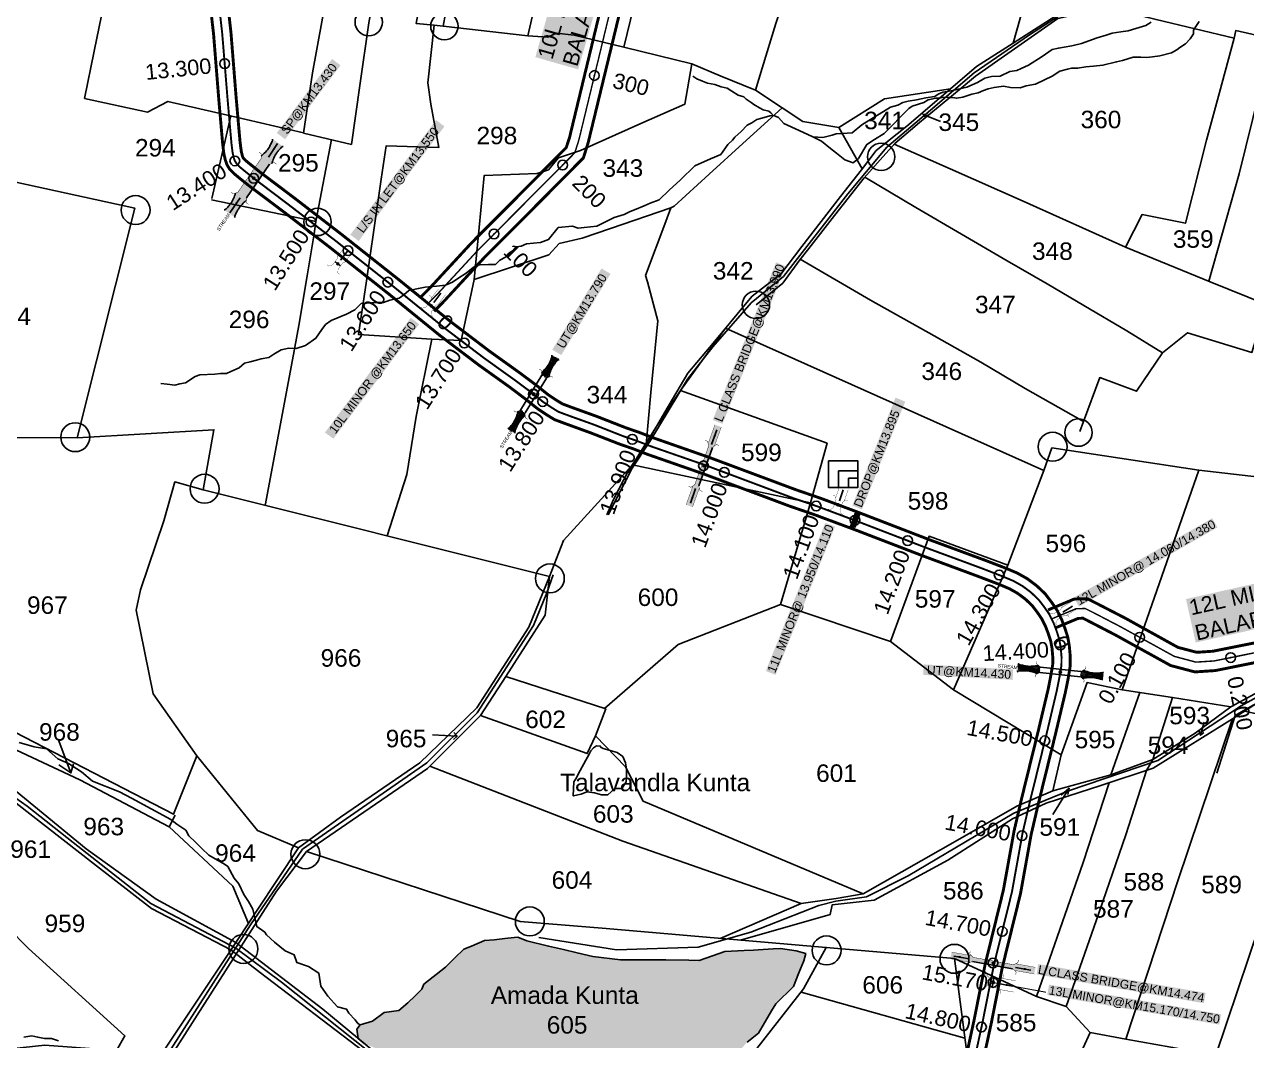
# Model space of a CAD drawing. Header units: inches. Extents: x 192867 to 224088, y 1602358 to 1617481.
# Drawn here: x 198264 to 199522, y 1609557 to 1610603 of the extents above; entities that cross this region are included whole.
import ezdxf
from ezdxf.enums import TextEntityAlignment as Align

# ---------------------------------------------------------------- set-up
doc = ezdxf.new("R2010")
doc.units = ezdxf.units.IN
doc.header["$LTSCALE"] = 15
doc.header["$MEASUREMENT"] = 0
doc.header["$PDMODE"] = 32
doc.header["$PDSIZE"] = 10
doc.linetypes.add('ACAD_ISO02W100', pattern=[15, 12, -3])
doc.linetypes.add('HIDDEN2', pattern=[0.1875, 0.125, -0.0625])
for name, color, linetype in [('BOUNDRY STONES', 240, 'Continuous'), ('CANAL1', 7, 'Continuous'), ('CS', 134, 'Continuous'), ('CSMark', 72, 'Continuous'), ('PLOTS', 7, 'Continuous'), ('PLOTS NO', 7, 'Continuous'), ('ROADS', 1, 'Continuous'), ('STREAMS', 4, 'Continuous'), ('STRUCTURE', 5, 'Continuous'), ('text2', 7, 'Continuous'), ('wells', 7, 'Continuous')]:
    doc.layers.add(name, color=color, linetype=linetype)
doc.styles.get("Standard").update_dxf_attribs({"font": 'arial.ttf'})
doc.dimstyles.get("Standard").update_dxf_attribs({"dimtxt": 0.18, "dimasz": 0.18, "dimexe": 0.18, "dimexo": 0.0625, "dimgap": 0.09, "dimtad": 0, "dimtih": 1, "dimtoh": 1, "dimdec": 4, "dimzin": 0, "dimdsep": 46, "dimtxsty": 'Standard', "dimcen": 0.09, "dimadec": 0, "dimazin": 0, "dimtfac": 1, "dimtdec": 4, "dimtofl": 0, "dimtmove": 0, "dimatfit": 3, "dimfxl": 1, "dimtolj": 1, "dimtzin": 0, "dimarcsym": 0})

# ---------------------------------------------------------------- blocks, each defined once
blk = doc.blocks.new('DROP')
h = blk.add_hatch()
h.set_pattern_fill('ANSI31', color=1, scale=10, angle=45)
h.set_pattern_definition([(90, (-324.4107, -25.7687), (-1.25, 0), [])])
h.paths.add_polyline_path([(-9.9, -4.3), (-13.8, 4.1), (13.8, 4.1), (10.2, -4.3)])
at = {"layer": 'STRUCTURE', "color": 5, "const_width": 0.49}
blk.add_lwpolyline([(-9.9, -4.3), (-13.8, 4.1), (13.8, 4.1), (10.2, -4.3), (-9.9, -4.3)], dxfattribs=at)
at = {"layer": 'STRUCTURE', "color": 5}
blk.add_circle((0, 0), 1.33, dxfattribs=at)
blk = doc.blocks.new('OT')
at = {"layer": 'STRUCTURE', "color": 190}
for points, const_width in [([(769751.4, 1706595.8), (769729.4, 1706595.8)], 0.5), ([(769775.2, 1706601.8), (769775.2, 1706597.8), (769769.2, 1706593.8), (769761.8, 1706593.8), (769754.4, 1706593.8), (769748.4, 1706597.8), (769748.4, 1706601.8)], 0.5), ([(769761.8, 1706593.8), (769761.8, 1706581)], 2.5), ([(769751.4, 1706579), (769729.4, 1706579)], 0.5), ([(769748.4, 1706573), (769748.4, 1706577), (769754.4, 1706581), (769761.8, 1706581), (769761.8, 1706581), (769761.8, 1706581), (769769.2, 1706581), (769775.2, 1706577), (769775.2, 1706573)], 0.5)]:
    blk.add_lwpolyline(points, dxfattribs=dict(at, const_width=const_width))
at = {"layer": 'STRUCTURE', "color": 0}
blk.add_circle((769761.8, 1706587.4), 1.87, dxfattribs=at)
blk.add_leader([(769732.6, 1706587.4), (769753.8, 1706587.4)], dimstyle='Standard', override={"dimasz": 10, "dimgap": 0.09, "dimtad": 0}, dxfattribs=at)
blk = doc.blocks.new('SP')
at = {"layer": 'STRUCTURE'}
h = blk.add_hatch(dxfattribs=at)
h.set_pattern_fill('DASH', color=256, scale=8, style=0)
edge = h.paths.add_edge_path()
edge.add_spline(control_points=[(769825.7, 1706742.1), (769825.3, 1706741.8), (769823.8, 1706740.8), (769820.9, 1706740.3), (769817, 1706739.7), (769811.4, 1706738.9), (769804, 1706739.7), (769798.4, 1706741), (769795.6, 1706741.6)], knot_values=[0, 0, 0, 0, 1.613557, 5.24513, 8.624976, 13.470124, 22.190216, 30.746377, 30.746377, 30.746377, 30.746377], degree=3, periodic=0)
edge.add_line((769795.6, 1706741.6), (769792.6, 1706739.6))
edge.add_line((769792.6, 1706739.6), (769732.6, 1706739.6))
edge.add_line((769732.6, 1706739.6), (769729.6, 1706741.6))
edge.add_spline(control_points=[(769729.6, 1706741.6), (769726.9, 1706740.9), (769721.3, 1706739.5), (769713.9, 1706738.5), (769708.3, 1706739.1), (769704.4, 1706739.6), (769701.5, 1706740), (769700, 1706741), (769699.5, 1706741.3)], knot_values=[0, 0, 0, 0, 8.556161, 17.276253, 22.121402, 25.501247, 29.13282, 30.746377, 30.746377, 30.746377, 30.746377], degree=3, periodic=0)
edge.add_line((769699.5, 1706741.3), (769699.5, 1706722.1))
edge.add_spline(control_points=[(769699.5, 1706722.1), (769700, 1706722.4), (769701.4, 1706723.4), (769704.3, 1706724), (769708.2, 1706724.5), (769713.8, 1706725.3), (769721.2, 1706724.5), (769726.8, 1706723.3), (769729.6, 1706722.6)], knot_values=[0, 0, 0, 0, 1.613557, 5.24513, 8.624976, 13.470124, 22.190216, 30.746377, 30.746377, 30.746377, 30.746377], degree=3, periodic=0)
edge.add_line((769729.6, 1706722.6), (769732.6, 1706724.6))
edge.add_line((769732.6, 1706724.6), (769792.6, 1706724.6))
edge.add_line((769792.6, 1706724.6), (769795.6, 1706722.6))
edge.add_spline(control_points=[(769795.6, 1706722.6), (769798.4, 1706723.3), (769803.9, 1706724.8), (769811.3, 1706725.8), (769817, 1706725.1), (769820.9, 1706724.7), (769823.8, 1706724.2), (769825.2, 1706723.3), (769825.7, 1706723)], knot_values=[0, 0, 0, 0, 8.556161, 17.276253, 22.121402, 25.501247, 29.13282, 30.746377, 30.746377, 30.746377, 30.746377], degree=3, periodic=0)
edge.add_line((769825.7, 1706723), (769825.7, 1706742.1))
h.paths.add_polyline_path([(769764.2, 1706732.1, -1), (769761.1, 1706732.1, -1)], flags=0)
h.paths.add_polyline_path([(769761.1, 1706732.1, 1), (769764.2, 1706732.1, 1)], flags=16)
at = {"layer": 'STRUCTURE', "const_width": 0.628}
for points in [[(769726.6, 1706747.6), (769726.6, 1706743.6), (769732.6, 1706739.6), (769792.6, 1706739.6), (769798.6, 1706743.6), (769798.6, 1706747.6)], [(769726.6, 1706716.6), (769726.6, 1706720.6), (769732.6, 1706724.6), (769792.6, 1706724.6), (769798.6, 1706720.6), (769798.6, 1706716.6)]]:
    blk.add_lwpolyline(points, dxfattribs=at)
at = {"layer": 'STRUCTURE', "color": 3}
blk.add_lwpolyline([(769732.6, 1706724.6), (769792.6, 1706724.6)], dxfattribs=at)
blk.add_lwpolyline([(769732.6, 1706724.6), (769792.6, 1706724.6)], dxfattribs=at)
at = {"layer": 'STRUCTURE', "color": 0}
blk.add_circle((769762.6, 1706732.1), 1.55, dxfattribs=at)
at = {"layer": 'STRUCTURE'}
for points in [[(769699.5, 1706741.3), (769700.9, 1706740.5), (769704.4, 1706739.6), (769707.8, 1706739.2), (769712.6, 1706738.8), (769721.3, 1706739.7), (769729.6, 1706741.6)], [(769825.7, 1706742.1), (769824.3, 1706741.3), (769820.8, 1706740.3), (769817.5, 1706739.8), (769812.7, 1706739.2), (769804, 1706739.9), (769795.6, 1706741.6)], [(769699.5, 1706722.1), (769700.9, 1706723), (769704.4, 1706724), (769707.7, 1706724.5), (769712.5, 1706725), (769721.2, 1706724.4), (769729.6, 1706722.6)], [(769825.7, 1706723), (769824.3, 1706723.8), (769820.8, 1706724.7), (769817.4, 1706725.1), (769812.6, 1706725.5), (769803.9, 1706724.6), (769795.6, 1706722.6)]]:
    blk.add_spline(points, degree=3, dxfattribs=at)
at = {"layer": 'STRUCTURE', "color": 0}
blk.add_text('STREAM', height=5, dxfattribs=at).set_placement((769684.3, 1706732.1), align=Align.MIDDLE_CENTER)
for points in [[(769727.4, 1706732.1), (769700.8, 1706732.1)], [(769824.4, 1706732.1), (769800.5, 1706732.1)]]:
    blk.add_leader(points, dimstyle='Standard', override={"dimasz": 10, "dimgap": 0.09, "dimtad": 0}, dxfattribs=at)
blk = doc.blocks.new('UT')
at = {"layer": 'STRUCTURE'}
h = blk.add_hatch(dxfattribs=at)
h.set_pattern_fill('DASH', color=150, scale=8, angle=-39.6278, style=0)
h.set_pattern_definition([(320.372247933, (-4370.464, -6260.8811), (1.40800153113, 0.132407282), [1, -1])])
h.paths.add_polyline_path([(765163, 1700681.9), (765165.6, 1700680.6), (765167.2, 1700680.3), (765169.1, 1700680), (765172.4, 1700679.6), (765176.4, 1700679.3), (765179.5, 1700679.5), (765183.1, 1700679.9), (765187.7, 1700680.9), (765188.9, 1700681.2), (765193.1, 1700682.2), (765196.1, 1700680.2), (765196.1, 1700672.2), (765193.1, 1700670.2), (765190.5, 1700670.8), (765188.1, 1700671.3), (765185.5, 1700671.8), (765183.6, 1700672.1), (765181, 1700672.5), (765180.3, 1700672.5), (765178.5, 1700672.6), (765176.7, 1700672.6), (765174.6, 1700672.5), (765172.5, 1700672.3), (765170.4, 1700672), (765168.5, 1700671.7), (765166.1, 1700671.2), (765165, 1700670.8), (765163, 1700669.7)])
h.paths.add_polyline_path([(765259.1, 1700682.2), (765256.1, 1700680.2), (765256.1, 1700672.2), (765259.1, 1700670.2), (765261.9, 1700671), (765264.4, 1700671.6), (765266.4, 1700672), (765269.1, 1700672.5), (765272.7, 1700673), (765276.1, 1700673.1), (765278.6, 1700672.9), (765281.2, 1700672.7), (765283.9, 1700672.3), (765286.4, 1700671.9), (765288, 1700671.3), (765289.2, 1700670.6), (765289.1, 1700682.7), (765287.6, 1700681.8), (765285.7, 1700681.2), (765283, 1700680.7), (765281.2, 1700680.4), (765276.7, 1700679.9), (765272.7, 1700679.9), (765268.7, 1700680.3), (765264.8, 1700681), (765261.2, 1700681.7)])
at = {"layer": 'STRUCTURE', "color": 150, "const_width": 0.628}
for points in [[(765190.1, 1700688.2), (765190.1, 1700684.2), (765196.1, 1700680.2), (765256.1, 1700680.2), (765262.1, 1700684.2), (765262.1, 1700688.2)], [(765190.1, 1700664.2), (765190.1, 1700668.2), (765196.1, 1700672.2), (765256.1, 1700672.2), (765262.1, 1700668.2), (765262.1, 1700664.2)]]:
    blk.add_lwpolyline(points, dxfattribs=at)
at = {"layer": 'STRUCTURE', "color": 150}
for points in [[(765196.1, 1700680.2), (765256.1, 1700680.2)], [(765196.1, 1700672.2), (765256.1, 1700672.2)], [(765196.1, 1700672.2), (765256.1, 1700672.2)]]:
    blk.add_lwpolyline(points, dxfattribs=at)
at = {"layer": 'STRUCTURE', "color": 0}
blk.add_circle((765226.1, 1700676.2), 1.89, dxfattribs=at)
at = {"layer": 'STRUCTURE', "color": 150}
for points in [[(765163, 1700681.9), (765164.4, 1700681.1), (765167.9, 1700680.2), (765171.2, 1700679.8), (765176.1, 1700679.4), (765184.7, 1700680.3), (765193.1, 1700682.2)], [(765289.1, 1700682.7), (765287.8, 1700681.9), (765284.3, 1700680.9), (765280.9, 1700680.4), (765276.1, 1700679.8), (765267.4, 1700680.5), (765259.1, 1700682.2)], [(765163, 1700669.7), (765164.3, 1700670.6), (765167.8, 1700671.6), (765171.2, 1700672.1), (765176, 1700672.6), (765184.7, 1700672), (765193.1, 1700670.2)], [(765289.2, 1700670.6), (765287.8, 1700671.4), (765284.2, 1700672.3), (765280.9, 1700672.7), (765276.1, 1700673.1), (765267.4, 1700672.2), (765259.1, 1700670.2)]]:
    blk.add_spline(points, degree=3, dxfattribs=at)
at = {"layer": 'STRUCTURE', "color": 0}
blk.add_text('STREAM', height=5, dxfattribs=at).set_placement((765148.2, 1700675.8), align=Align.MIDDLE_CENTER)
for points in [[(765190.9, 1700676), (765164.2, 1700675.8)], [(765289.3, 1700676.7), (765265.4, 1700676.4)]]:
    blk.add_leader(points, dimstyle='Standard', override={"dimasz": 10, "dimgap": 0.09, "dimtad": 0}, dxfattribs=at)
blk = doc.blocks.new('SLB')
at = {"layer": 'STRUCTURE'}
h = blk.add_hatch(dxfattribs=at)
h.set_pattern_fill('DOTS', color=6, scale=20, angle=320.3722, style=0)
h.set_pattern_definition([(320.372247934, (-159.4327, -72.9564), (1.2786241598, 0.5641323054), [0, -1.25])])
h.paths.add_polyline_path([(769699.5, 1706871.1), (769699.5, 1706861.1), (769729.1, 1706861.1), (769732.1, 1706863.1), (769792.1, 1706863.1), (769795.1, 1706861.1), (769824.7, 1706861.1), (769824.7, 1706871.1), (769795.1, 1706871.1), (769792.1, 1706869.1), (769732.1, 1706869.1), (769729.1, 1706871.1)])
at = {"layer": 'STRUCTURE', "color": 6, "linetype": 'ACAD_ISO02W100', "ltscale": 0.5, "const_width": 0.5}
for points in [[(769699.5, 1706871.1), (769729.1, 1706871.1)], [(769699.5, 1706861.1), (769729.1, 1706861.1)], [(769795.1, 1706871.1), (769824.7, 1706871.1)], [(769795.1, 1706861.1), (769824.7, 1706861.1)]]:
    blk.add_lwpolyline(points, dxfattribs=at)
at = {"layer": 'STRUCTURE', "color": 6, "const_width": 0.628}
for points in [[(769726.1, 1706877.1), (769726.1, 1706873.1), (769732.1, 1706869.1), (769792.1, 1706869.1), (769798.1, 1706873.1), (769798.1, 1706877.1)], [(769726.1, 1706855.1), (769726.1, 1706859.1), (769732.1, 1706863.1), (769792.1, 1706863.1), (769798.1, 1706859.1), (769798.1, 1706855.1)]]:
    blk.add_lwpolyline(points, dxfattribs=at)
at = {"layer": 'STRUCTURE', "color": 6}
blk.add_lwpolyline([(769732.1, 1706863.1), (769792.1, 1706863.1)], dxfattribs=at)
blk.add_lwpolyline([(769732.1, 1706863.1), (769792.1, 1706863.1)], dxfattribs=at)
at = {"layer": 'STRUCTURE', "color": 0}
blk.add_circle((769762.1, 1706866.1), 1.24, dxfattribs=at)
for points in [[(769703.8, 1706866), (769726.7, 1706866)], [(769818.6, 1706865.8), (769795.7, 1706865.8)]]:
    blk.add_leader(points, dimstyle='Standard', override={"dimasz": 10, "dimgap": 0.09, "dimtad": 0}, dxfattribs=at)

msp = doc.modelspace()

# ---------------------------------------------------------------- hatches: boundary and pattern name
at = {"layer": 'wells'}
h = msp.add_hatch(dxfattribs=at)
h.set_pattern_fill('DASH', color=4, scale=14.585985, angle=-0.032)
h.set_pattern_definition([(359.9679704, (169158.6997, 1606507.6775), (1.82426713, 1.82222866), [1.82324818, -1.82324818])])
h.paths.add_polyline_path([(198609.5, 1609573.4), (198622.3, 1609577.3), (198634.1, 1609586.2), (198649.3, 1609588.2), (198658.6, 1609596), (198666.1, 1609603.2), (198673.1, 1609610), (198675.1, 1609615.2), (198697.3, 1609632.9), (198707, 1609642.4), (198716.2, 1609651.3), (198724.3, 1609654.6), (198737.6, 1609660.1), (198747.4, 1609661.1), (198758.6, 1609662.3), (198768, 1609663.2), (198771.9, 1609663.6), (198781.2, 1609659.8), (198803.5, 1609654.6), (198818.9, 1609650.9), (198832.8, 1609647.6), (198848.9, 1609643.8), (198877.7, 1609640.5), (198909, 1609640.5), (198924.3, 1609640.4), (198947.9, 1609639.9), (198958.4, 1609639.7), (198972.2, 1609644.4), (198985.1, 1609648.8), (199004.7, 1609649.9), (199014.3, 1609650.4), (199019.1, 1609650.7), (199034.6, 1609651.6), (199042.1, 1609652), (199058.3, 1609649.6), (199068.3, 1609646.9), (199066.3, 1609639.4), (199061.3, 1609627.1), (199055.6, 1609612.9), (199037.3, 1609595.1), (199033, 1609587.9), (199019.5, 1609564.9), (199007.9, 1609555.5), (198997.4, 1609544), (198982.1, 1609534.2), (198969.6, 1609526.3), (198957.7, 1609518.7), (198937.3, 1609512.5), (198918.2, 1609506.7), (198900.9, 1609504.7), (198881.4, 1609502.4), (198857.6, 1609503.9), (198841.6, 1609506.2), (198820.8, 1609507.7), (198790.2, 1609515), (198767.9, 1609519.8), (198762.2, 1609521), (198735, 1609522.8), (198713.4, 1609524.2), (198696.4, 1609525.3), (198679.9, 1609532), (198666.2, 1609537.7), (198641.1, 1609543.8), (198624.5, 1609549.7), (198613.7, 1609554.2), (198607.4, 1609559.5), (198606, 1609568.9)])

# ---------------------------------------------------------------- linework, layer by layer
at = {"layer": 'BOUNDRY STONES', "color": 1}
for centre, radius in [((198618.3, 1610605.9), 14.1), ((198696.2, 1610601.7), 14.1), ((199145.9, 1610467.1), 14.1), ((198378.3, 1610412.4), 14.9), ((198565.6, 1610400.1), 14.1), ((199017, 1610314.7), 14.1), ((198316.2, 1610178.5), 14.9), ((199349.1, 1610183.2), 14.1), ((199322.4, 1610168.6), 14.9), ((198449.3, 1610125.4), 14.9), ((198804.8, 1610033.1), 14.9), ((198553.1, 1609749.1), 14.9), ((198784.2, 1609679.9), 14.9), ((198489.3, 1609651.6), 14.9), ((199089.7, 1609650.1), 14.9), ((199221.4, 1609641.4), 14.9)]:
    msp.add_circle(centre, radius, dxfattribs=at)
at = {"layer": 'CANAL1', "color": 200, "const_width": 3}
for points in [[(198466, 1610688.2), (198476.5, 1610595), (198481.9, 1610527.3), (198485.9, 1610481.9), (198487.1, 1610472.9), (198488.1, 1610468.6), (198488.7, 1610466.8), (198489.5, 1610465.5), (198491.9, 1610463.1), (198496.6, 1610459.3), (198506.7, 1610451.2), (198542.1, 1610424.5), (198589.7, 1610387.8), (198650.6, 1610339.6), (198702.7, 1610297.4), (198742.3, 1610267.3), (198773.7, 1610244.8), (198789.9, 1610232.7), (198802.8, 1610222.4), (198811.6, 1610216.5), (198817.7, 1610212.8), (198827.6, 1610209.1), (198853.1, 1610199.9), (198883, 1610188.2), (198896.9, 1610183.4), (198911.4, 1610177.8), (198969.1, 1610157.6), (199057.8, 1610124.5), (199083.9, 1610115.5), (199124.5, 1610100.3), (199196.7, 1610072.5), (199252, 1610052.1), (199273.7, 1610043.8), (199286, 1610038.6), (199296.3, 1610032.8), (199305.8, 1610025.7), (199314.7, 1610017.3), (199321.6, 1610008.2), (199326.8, 1610000.6), (199331.7, 1609990.8), (199335, 1609982), (199338, 1609972.7), (199339.6, 1609963.6), (199340.6, 1609952.5), (199340.5, 1609942.8), (199338.4, 1609929.9), (199335.5, 1609915.6), (199324.8, 1609870.5), (199307.9, 1609801.9), (199300.3, 1609769.3), (199289.3, 1609708.3), (199270.6, 1609632.5), (199259.3, 1609575.3), (199251.2, 1609538.2)], [(198448.1, 1610686.3), (198458.6, 1610593.3), (198464, 1610525.8), (198468, 1610479.9), (198469.3, 1610469.7), (198470.8, 1610463.6), (198472.3, 1610459.2), (198475.3, 1610454.2), (198479.9, 1610449.7), (198485.2, 1610445.3), (198495.6, 1610437), (198531.2, 1610410.2), (198578.7, 1610373.6), (198639.4, 1610325.6), (198691.6, 1610283.2), (198731.6, 1610252.8), (198763.1, 1610230.3), (198778.9, 1610218.4), (198792.2, 1610207.8), (198801.9, 1610201.3), (198809.8, 1610196.5), (198821.4, 1610192.2), (198846.7, 1610183), (198876.8, 1610171.3), (198890.7, 1610166.5), (198905.1, 1610160.9), (198963, 1610140.7), (199051.7, 1610107.5), (199077.8, 1610098.5), (199118.1, 1610083.5), (199190.4, 1610055.7), (199245.7, 1610035.2), (199267, 1610027.1), (199278.1, 1610022.4), (199286.4, 1610017.7), (199294.2, 1610011.9), (199301.3, 1610005.2), (199307, 1609997.7), (199311.2, 1609991.5), (199315.2, 1609983.5), (199318, 1609976.1), (199320.5, 1609968.4), (199321.8, 1609961.2), (199322.6, 1609951.8), (199322.5, 1609944.4), (199320.6, 1609933.2), (199317.9, 1609919.4), (199307.3, 1609874.7), (199290.4, 1609806.1), (199282.7, 1609772.9), (199271.7, 1609712), (199253.1, 1609636.4), (199241.7, 1609579), (199233.8, 1609542.6)], [(198671.5, 1610322.3), (198680.6, 1610331.4), (198724, 1610378.4), (198767.1, 1610421.6), (198821.7, 1610476.7), (198825.1, 1610487.2), (198856.6, 1610617.7)], [(198685.7, 1610308.2), (198695, 1610317.6), (198738.4, 1610364.6), (198781.3, 1610407.5), (198839.3, 1610466), (198844.3, 1610481.9), (198876, 1610612.7)], [(199317.7, 1610000.6), (199344.5, 1610011.8), (199358.2, 1610012.2), (199369.2, 1610006.6), (199396.9, 1609992.3), (199451.4, 1609962.1), (199470.8, 1609957), (199487.3, 1609958.1), (199534.9, 1609967.6)], [(199325.4, 1609982.2), (199348.7, 1609991.9), (199353.7, 1609992.1), (199360.1, 1609988.8), (199387.5, 1609974.6), (199443.9, 1609943.4), (199468.9, 1609936.8), (199490, 1609938.2), (199538.6, 1609948)]]:
    msp.add_lwpolyline(points, dxfattribs=at)
at = {"layer": 'CANAL1', "color": 3, "linetype": 'HIDDEN2', "ltscale": 4, "true_color": 0x00ff00, "const_width": 2}
msp.add_lwpolyline([(198457, 1610687.2), (198467.5, 1610594.1), (198473, 1610526.5), (198477, 1610480.9), (198478.2, 1610471.3), (198479.4, 1610466.1), (198480.5, 1610463), (198482.4, 1610459.9), (198485.9, 1610456.4), (198490.9, 1610452.3), (198501.2, 1610444.1), (198536.6, 1610417.3), (198584.2, 1610380.7), (198645, 1610332.6), (198697.1, 1610290.3), (198737, 1610260), (198768.4, 1610237.5), (198784.4, 1610225.6), (198797.5, 1610215.1), (198806.7, 1610208.9), (198813.7, 1610204.6), (198824.5, 1610200.6), (198849.9, 1610191.5), (198879.9, 1610179.7), (198893.8, 1610174.9), (198908.3, 1610169.3), (198966.1, 1610149.2), (199054.7, 1610116), (199080.9, 1610107), (199121.3, 1610091.9), (199193.6, 1610064.1), (199248.9, 1610043.7), (199270.3, 1610035.4), (199282, 1610030.5), (199291.3, 1610025.3), (199300, 1610018.8), (199308, 1610011.2), (199314.3, 1610003), (199319, 1609996), (199323.4, 1609987.2), (199326.5, 1609979.1), (199329.2, 1609970.5), (199330.7, 1609962.4), (199331.6, 1609952.2), (199331.5, 1609943.6), (199329.5, 1609931.5), (199326.7, 1609917.5), (199316.1, 1609872.6), (199299.2, 1609804), (199291.5, 1609771.1), (199280.5, 1609710.1), (199261.8, 1609634.4), (199250.5, 1609577.2), (199242.5, 1609540.4)], dxfattribs=at)
at = {"layer": 'CANAL1', "color": 1, "linetype": 'HIDDEN2', "ltscale": 4, "const_width": 1.5}
for points in [[(198678.6, 1610315.3), (198687.8, 1610324.5), (198731.2, 1610371.5), (198774.2, 1610414.6), (198830.5, 1610471.3), (198834.7, 1610484.6), (198866.3, 1610615.2)], [(199321.5, 1609991.4), (199346.6, 1610001.9), (199355.9, 1610002.1), (199364.7, 1609997.7), (199392.2, 1609983.4), (199447.7, 1609952.8), (199469.9, 1609946.9), (199488.7, 1609948.1), (199536.8, 1609957.8)]]:
    msp.add_lwpolyline(points, dxfattribs=at)
at = {"layer": 'CANAL1', "color": 1, "ltscale": 4, "const_width": 1, "elevation": 5}
msp.add_lwpolyline([(199261, 1609617), (199315.6, 1609607)], dxfattribs=at)
at = {"layer": 'CS'}
for p in [(198850.7, 1610550.9), (198817.9, 1610458.7), (198747.4, 1610387.8), (199412.1, 1609972.5), (199505.8, 1609951.6)]:
    msp.add_point(p, dxfattribs=at)
at = {"layer": 'PLOTS', "color": 0}
for points in [[(199163.1, 1611053.6), (199142.5, 1610975.5), (199126.3, 1610914.7), (199115.5, 1610879.3), (199099.8, 1610814.2), (199086.6, 1610759.2), (199081, 1610735.4), (199074.6, 1610716.4), (199054.7, 1610656.6), (199037.4, 1610604.5), (199023.5, 1610558.5), (199016.6, 1610535.7), (198980, 1610550.4), (198951.1, 1610562.8), (198880.8, 1610580), (198829.8, 1610592.4), (198811.6, 1610594.5), (198802.7, 1610590.5), (198782.2, 1610591.8)], [(198769.3, 1610961.6), (198750.1, 1610876.6), (198736.7, 1610808.7), (198713.6, 1610697.2), (198697.3, 1610614.9), (198694.8, 1610601.7), (198685.7, 1610602.6), (198667.3, 1610604.4), (198679.6, 1610671.1), (198692.4, 1610738), (198699.8, 1610782), (198705.4, 1610806.9), (198712.6, 1610843.2), (198718, 1610879.1), (198720.5, 1610892.3)], [(198694.8, 1610601.7), (198782.2, 1610591.8), (198802.7, 1610681.8), (198812.3, 1610729.4), (198831.2, 1610811.6), (198850.1, 1610894), (198861.1, 1610939.3)], [(198880.8, 1610580), (198898.4, 1610652.1), (198906.4, 1610685.1), (198907.4, 1610690.8), (198915.4, 1610722.1), (198916.6, 1610726.8), (198922, 1610752.3), (198929.5, 1610787.4), (198918.5, 1610807.1), (198950.1, 1610848.9), (198955.9, 1610886.1), (198961.3, 1610922.8)], [(198615.2, 1610860.8), (198661.7, 1610856), (198659.8, 1610837.5), (198655.7, 1610808.9), (198646.6, 1610758.9), (198638.7, 1610715.7), (198632.4, 1610681), (198618.5, 1610605.1), (198609.2, 1610540.5), (198600.5, 1610480), (198551.3, 1610491.6), (198560.6, 1610553.5), (198570, 1610606.2), (198579.5, 1610658.7), (198586.2, 1610696.4), (198526.9, 1610712.1), (198530.1, 1610731.1)], [(199460.7, 1610802.9), (199432.3, 1610761), (199410, 1610728.2), (199384, 1610691.6), (199360.4, 1610658.5), (199343.5, 1610634.7), (199329.4, 1610614.9), (199281.7, 1610584.2), (199303.8, 1610662.6), (199315.7, 1610699.9), (199317.4, 1610708.6), (199304.4, 1610710.1)], [(198377, 1610790.1), (198369, 1610744.5), (198362.9, 1610715.6), (198354.8, 1610677), (198350.8, 1610651.1), (198343.1, 1610612.6), (198335.7, 1610575.9), (198325.6, 1610527.3)], [(199479.4, 1610798.7), (199459.4, 1610746.7), (199443.1, 1610699.4), (199425.5, 1610648.1), (199396.8, 1610616.5), (199351.1, 1610614.7), (199327.7, 1610609.7), (199279.7, 1610576.1), (199242.9, 1610550.2), (199226.3, 1610536.1), (199185.2, 1610502.5), (199159.8, 1610480.8), (199145, 1610464.2), (199128.4, 1610445.5), (199097.8, 1610406.6), (199071.4, 1610372.9), (199062.2, 1610361.2), (199044.6, 1610337.1), (199017.2, 1610314.9)], [(199354.2, 1610194.8), (199370.9, 1610239.9), (199408.9, 1610225.8), (199435.5, 1610265.4), (199461.4, 1610286), (199527.6, 1610265.8), (199540.3, 1610307.4), (199548.8, 1610328.5), (199557.3, 1610351.9), (199569, 1610384.5), (199577.6, 1610422.8), (199585.8, 1610459.9), (199593.1, 1610492.4), (199604.1, 1610535.2), (199612.8, 1610574.8), (199548.5, 1610588.8), (199511, 1610597.1), (199509.3, 1610589.4), (199428.9, 1610608.4), (199396.8, 1610616.5)], [(198683.2, 1610279.3), (198607.8, 1610284.2), (198615.9, 1610339.6), (198623.6, 1610391.8), (198631.3, 1610444), (198636.4, 1610478.6), (198690.6, 1610476.9), (198682.3, 1610521.5), (198679.2, 1610543.5), (198685.7, 1610602.6)], [(199509.3, 1610589.4), (199494.2, 1610533.3), (199481, 1610484.3), (199459.1, 1610398.8), (199414.5, 1610407.7), (199397.5, 1610374.1)], [(199281.7, 1610584.2), (199244, 1610560.1), (199217.2, 1610537.1), (199149.2, 1610527), (199102.3, 1610497.5), (199065.1, 1610503.5), (199044, 1610517.7), (199016.6, 1610535.7)], [(199483.4, 1610339), (199514.4, 1610449.8), (199535.3, 1610534.5), (199550.2, 1610588.5)], [(198929.5, 1610414.8), (198867.3, 1610393.5), (198838.2, 1610383.5), (198814.4, 1610377.9), (198803.6, 1610366.2), (198726.9, 1610341), (198737.2, 1610448), (198791.6, 1610450), (198803.3, 1610453.6), (198813.6, 1610466), (198836.2, 1610473.7), (198898.6, 1610501.4), (198943.9, 1610521.5), (198951.1, 1610562.8)], [(198325.6, 1610527.3), (198390.6, 1610513.2), (198411.5, 1610524.2), (198477.3, 1610509), (198551.3, 1610492)], [(198863.3, 1610098.7), (198870.3, 1610114.3), (198885.9, 1610144.1), (198904.7, 1610172.5), (198923.3, 1610204.3), (198946.8, 1610244.5), (198974.6, 1610277.4), (199006, 1610315.2), (199013.2, 1610323.8), (199034.3, 1610340), (199042.6, 1610346.4), (199064.3, 1610374.7), (199104.2, 1610426.3), (199125.6, 1610453.9), (199140.8, 1610473.5), (199172.3, 1610498.8), (199207.9, 1610529.4), (199217.2, 1610537.1)], [(198903.8, 1610171.1), (198908.9, 1610224.6), (198913.3, 1610270.3), (198916, 1610298.2), (198905.2, 1610338.3), (198903.4, 1610345.1), (198924.1, 1610400.5), (198929.5, 1610414.8), (198932.7, 1610416.4), (198968.9, 1610449.4), (199003.4, 1610480.8), (199044, 1610517.7)], [(198476.2, 1610509.3), (198456.8, 1610424.2)], [(199126.3, 1610454.8), (199102.3, 1610497.5)], [(198456.5, 1610423), (198564, 1610400.4), (198580, 1610484.9)], [(199159.3, 1610480.3), (199217, 1610454.7), (199292.2, 1610421.4), (199397.5, 1610374.1), (199484.7, 1610338.5), (199543.3, 1610314.7)], [(199435.5, 1610265.4), (199398.8, 1610288), (199354.4, 1610314.2), (199316.7, 1610336.5), (199275.5, 1610359.9), (199228.6, 1610387.4), (199181.7, 1610415), (199129.1, 1610446.3)], [(198511.7, 1610108.2), (198539.9, 1610258.2), (198546.5, 1610293.5), (198555, 1610344.7), (198562.1, 1610387.8), (198564, 1610400.4)], [(199062.6, 1610361.7), (199134.9, 1610319.6), (199200.3, 1610282.9), (199248.4, 1610255.8), (199294, 1610228.5), (199354.2, 1610194.8), (199350.3, 1610184.2)], [(198637.3, 1610076.8), (198657.4, 1610140.2), (198667.2, 1610199.8), (198683.2, 1610279.3), (198713.5, 1610277.9), (198726.9, 1610341)]]:
    msp.add_lwpolyline(points, dxfattribs=at)
at = {"layer": 'PLOTS'}
for points in [[(197927.1, 1610594.2), (198241.7, 1610526.5), (198224.9, 1610447.5), (198377.4, 1610414.3), (198318, 1610177.9), (198459, 1610186.2), (198447.8, 1610124.2), (198804.6, 1610035), (198818.8, 1610072.1), (198889.8, 1610150.1), (198914, 1610188.4), (198939.4, 1610226.6), (198985.8, 1610290.9), (199313.4, 1610144.3), (199321.7, 1610167.4), (199473, 1610144.6), (199758.5, 1610111.7)], [(198131.2, 1610250.4), (198186.6, 1610219.1), (198252.5, 1610178), (198318, 1610177.9)], [(199073.1, 1610110.9), (199090.3, 1610172.2), (198939.4, 1610226.6)], [(198860.9, 1609899.2), (198936.9, 1609965.2), (199042.2, 1610006.2), (199073.1, 1610110.9), (198889.8, 1610150.1)], [(199220.2, 1609918.2), (199331.2, 1609851.4), (199357.9, 1609925.9), (199394, 1609918.4), (199457.7, 1610101.3), (199472.8, 1610144.6)], [(199276.3, 1610046.7), (199313.4, 1610144.3)], [(198153.5, 1609918.4), (198243.5, 1609880.1), (198417.3, 1609790.3), (198441.3, 1609850.4), (198396.5, 1609914.1), (198378.9, 1610000.4), (198383.3, 1610021.2), (198407.3, 1610092.2), (198418.7, 1610132.5), (198447.8, 1610124.2)], [(199042.2, 1610006.2), (199155.5, 1609968.1), (199195.3, 1610076.5), (199276.3, 1610046.7), (199220.2, 1609918.2), (199155.5, 1609968.1)], [(198397.5, 1609514), (198481.2, 1609645), (198523.4, 1609711.1), (198554.4, 1609752), (198678.8, 1609837.2), (198733.4, 1609891.8), (198759.4, 1609932.2), (198800, 1609995.3), (198804.6, 1610035)], [(198441.3, 1609850.4), (198503.8, 1609773.6), (198546, 1609755.6), (198589.3, 1609787.4), (198671, 1609843.1), (198729.5, 1609899.9), (198783.1, 1609983), (198804.6, 1610035)], [(199394, 1609918.4), (199445.7, 1609910.4), (199505.8, 1609901), (199604.8, 1609954.4), (199666.4, 1609989.7), (199728.4, 1610020.2), (199741.8, 1610026.8)], [(199739.9, 1610017.1), (199643.2, 1609967.5), (199557.8, 1609920.9), (199511.9, 1609891.4), (199426, 1609837.6), (199372, 1609819.9), (199315.9, 1609801.5), (199281.2, 1609785.4), (199214.5, 1609742.9), (199138.7, 1609701.7), (199095.6, 1609697.1), (199093.3, 1609686.9), (199001.1, 1609660.6)], [(198095.8, 1609944.6), (198150.7, 1609906), (198195.4, 1609884.3), (198320.9, 1609825.6), (198412.7, 1609777.2), (198419, 1609789.4)], [(198759.4, 1609932.2), (198862.3, 1609898.7), (198851.7, 1609870.9)], [(199445.7, 1609910.4), (199425.7, 1609846.7), (199419.2, 1609835.4), (199397.8, 1609769), (199367.1, 1609680.5), (199336.4, 1609592.2), (199305.9, 1609602.7), (199353.8, 1609740.6), (199380.6, 1609822.7)], [(199412.1, 1609915.6), (199382.4, 1609830.8)], [(199322.5, 1609814.3), (199382.4, 1609830.8), (199425.7, 1609846.7), (199469.3, 1609873.8), (199505.8, 1609901)], [(198481.5, 1609658.3), (198399.4, 1609702.7), (198327.5, 1609754.5), (198254.2, 1609814.7), (198145.9, 1609884.6)], [(199063.6, 1609698.4), (199099.7, 1609703.6), (199127.3, 1609708.4), (198900.7, 1609803.9), (198882.8, 1609839), (198851.7, 1609870.9), (198843.3, 1609852.7), (198733.4, 1609891.8)], [(199336.4, 1609592.2), (199361, 1609565.6), (199397.9, 1609558.6), (199451.3, 1609721.8), (199507.6, 1609888.8)], [(199519.8, 1609896.5), (199608.6, 1609876.8), (199604, 1609856.4), (199535.8, 1609676.8), (199490.5, 1609542.2), (199397.9, 1609558.6)], [(198143.8, 1609875.5), (198255.5, 1609801.5), (198334.9, 1609739.6), (198394.6, 1609693.1), (198476.5, 1609650.7), (198506.9, 1609626.9), (198612.2, 1609546.7), (198711.7, 1609460.3), (198739.9, 1609418.2), (198759.4, 1609397.4), (198797.9, 1609301.7), (198839, 1609222.8), (198879.3, 1609145.5), (198944.5, 1609036.4), (198989.1, 1608958.1), (199020.1, 1608903.6), (199070.4, 1608819), (199092.4, 1608782.2)], [(199127.3, 1609708.4), (199226.9, 1609765.1), (199285.5, 1609798.6), (199322.5, 1609814.3), (199331.2, 1609851.4)], [(198681.4, 1609839.8), (198880.1, 1609762.6), (199063.6, 1609698.4), (198980.2, 1609662.4)], [(198117.1, 1609803.9), (198133.1, 1609793.7), (198181.1, 1609739.8), (198268.1, 1609652.2), (198367.4, 1609562.1), (198358.5, 1609547), (198284.8, 1609552.4), (198182.6, 1609541.5), (198129.9, 1609478.5), (197978.6, 1609542.8), (197984, 1609588.4), (197997.4, 1609649.9)], [(198412.7, 1609777.2), (198478.5, 1609716.2), (198494.4, 1609677.8)], [(198546, 1609755.6), (198503.6, 1609691.6), (198474.2, 1609647.3), (198414, 1609556.7), (198379.5, 1609504.6), (198307.8, 1609404.6), (198254.5, 1609332.4), (198238.8, 1609311.2), (198209.6, 1609280.2), (198199.6, 1609260)], [(198648, 1609525.8), (198733.5, 1609504.2), (198935.4, 1609487.3), (198990.7, 1609514.5), (199066, 1609610.5), (199089.3, 1609653.1), (198858.5, 1609672.8), (198774.1, 1609680), (198554.4, 1609752)], [(199599, 1607739.2), (199619.4, 1607802.5), (199612.6, 1607826.4), (199572.5, 1607943), (199547.6, 1608004.7), (199500.8, 1608101.5), (199459.2, 1608167.8), (199386.2, 1608290.1), (199325.3, 1608401.5), (199254.4, 1608552.3), (199202.4, 1608663), (199108, 1608784.4), (199094.4, 1608801.9), (199019.2, 1608930.4), (198954.7, 1609041), (198895.6, 1609142.4), (198833.5, 1609249.1), (198791.9, 1609352), (198768.4, 1609399.9), (198735.9, 1609440.6), (198713.9, 1609468.1), (198650.3, 1609523.9), (198571.2, 1609589.4), (198481.5, 1609658.3)], [(199089.3, 1609653.1), (199221.3, 1609641.8), (199305.9, 1609602.7)], [(199361, 1609565.6), (199346.8, 1609534), (199233.7, 1609547.3), (199221.3, 1609641.8)], [(199232.1, 1609559.6), (199063.5, 1609607.2)]]:
    msp.add_lwpolyline(points, dxfattribs=at)
at = {"layer": 'PLOTS NO'}
for points in [[(199191.1, 1610508.4), (199189, 1610510.8), (199193.6, 1610511.4)], [(199189, 1610510.8), (199206.9, 1610503.5)], [(199491.5, 1609832.7), (199510.3, 1609892), (199521, 1609898.1), (199745.8, 1610023.8), (199816.3, 1610032.6), (199889.8, 1610059.7), (199979.9, 1610088.2), (200110.9, 1610130.9), (200209.2, 1610165.5), (200273.2, 1610192.6), (200330.4, 1610227.3), (200504.6, 1610333.2), (200626, 1610393)], [(199474.7, 1609871.6), (199478.6, 1609885.2)], [(198709.4, 1609870.7), (198684.1, 1609872.1)], [(198705.6, 1609867.1), (198709.4, 1609870.7), (198705.9, 1609874.5)], [(199473.4, 1609875.8), (199474.7, 1609871.6), (199478, 1609874.5)], [(198311.8, 1609832.8), (198298.7, 1609867.4)], [(198299.4, 1609841), (198311.8, 1609832.8), (198314.4, 1609842.1)], [(199339.5, 1609817.1), (199322.8, 1609789.9)], [(199331.2, 1609809.9), (199339.5, 1609817.1), (199338.2, 1609810.6)]]:
    msp.add_lwpolyline(points, dxfattribs=at)
at = {"layer": 'ROADS'}
for points in [[(199328.6, 1610611.9), (199298.6, 1610592.6), (199241.6, 1610553.8), (199196.6, 1610515.2), (199151.7, 1610477), (199111.6, 1610429), (199045.3, 1610344.1), (199012.2, 1610316.9), (198972.6, 1610271.6), (198946.4, 1610238.4), (198907.9, 1610174), (198889.4, 1610146.7), (198864.9, 1610098.6)], [(198199.6, 1609260), (198240.7, 1609304.7), (198319.6, 1609413.4), (198411.9, 1609543.8), (198496.5, 1609676.3), (198550, 1609754.3), (198678.3, 1609843.1), (198730, 1609894.8), (198788.1, 1609984.6), (198801.8, 1610018.1), (198808.2, 1610036.8)], [(198793.4, 1609663.2), (198873.4, 1609650.8), (198957.5, 1609653.4), (199011.7, 1609668.8), (199081.8, 1609696.2), (199099.1, 1609700.7), (199130.8, 1609705.4), (199173.6, 1609727), (199282.5, 1609791.4), (199338.9, 1609814.5), (199430.6, 1609845.5), (199516.6, 1609902), (199592.5, 1609943.6), (199741.1, 1610023)], [(198089.4, 1609943.7), (198111.7, 1609909.4), (198148.7, 1609877.5), (198213.7, 1609835.6), (198266.7, 1609798.5), (198314.2, 1609761.1), (198394.1, 1609698.2), (198481.6, 1609652.3), (198528.5, 1609617.4), (198619, 1609545.2), (198690.3, 1609484.1), (198715.2, 1609462), (198764.2, 1609396.8), (198803.7, 1609303.8), (198829.1, 1609250.3), (198868.5, 1609175.5), (198930.7, 1609071.7), (199022.1, 1608911.3), (199093.3, 1608787.6)]]:
    msp.add_lwpolyline(points, dxfattribs=at)
at = {"layer": 'STREAMS'}
for points in [[(199473.2, 1610606.5), (199470.4, 1610602.4), (199467.3, 1610597.7), (199467.4, 1610593.8), (199463.9, 1610588.6), (199459.2, 1610583.6), (199453.5, 1610579.6), (199450.2, 1610577.2), (199444.8, 1610574.4), (199432.9, 1610571.2), (199425.3, 1610570.1), (199419.1, 1610569.3), (199413.4, 1610569.6), (199405.5, 1610569.6), (199394.3, 1610566.5), (199388.2, 1610564.9), (199374.2, 1610561.5), (199364.6, 1610560.6), (199356.7, 1610559.9), (199348.1, 1610558.4), (199341.9, 1610558.4), (199337.8, 1610557.5), (199329.9, 1610555.5), (199321.9, 1610550.2), (199314.2, 1610546.4), (199304.9, 1610541.8), (199295.3, 1610540.4), (199289, 1610538.1), (199279.2, 1610538.7), (199271.9, 1610539.8), (199262.2, 1610538.6), (199255.9, 1610537.3), (199251.4, 1610535.3), (199245.7, 1610532.9), (199239.3, 1610531.8), (199235.2, 1610530.4), (199230.1, 1610528.7), (199223.6, 1610527.5), (199219.4, 1610528.1), (199214.8, 1610528.3), (199209, 1610528.6), (199205.8, 1610527.6), (199202.1, 1610527.4), (199194.4, 1610525.8), (199189.8, 1610523), (199177.8, 1610519.4), (199174.3, 1610516.9), (199148.9, 1610491.3), (199139.2, 1610485), (199131.2, 1610479.9), (199122.5, 1610465.4), (199117.1, 1610461.1), (199108.4, 1610464.1), (199100, 1610470.8), (199093.9, 1610475.8), (199084.5, 1610483.4), (199080.3, 1610485.4), (199075.5, 1610487.6), (199061.4, 1610494.1), (199045.7, 1610501.3), (199040.1, 1610507.5), (199035.3, 1610509.8), (199031.2, 1610509.3), (199022.9, 1610507), (199017.8, 1610505.5), (199012.8, 1610502.2), (199008, 1610499.8), (199001.9, 1610493.2), (198995.1, 1610487.5), (198992.9, 1610484.2), (198987.9, 1610479.9), (198980.7, 1610469.6), (198970.2, 1610465), (198954.2, 1610457.8), (198939.2, 1610443.6), (198927.8, 1610432.7), (198917.5, 1610423), (198908.2, 1610419.3), (198901.8, 1610416.7), (198892, 1610412.7), (198887.4, 1610410.9), (198881.2, 1610407.9), (198870.9, 1610404.7), (198862.9, 1610400.6), (198853.2, 1610395.7), (198840.1, 1610394.4), (198833.9, 1610393.8), (198828.2, 1610395.7), (198813.4, 1610394.3), (198803.5, 1610381.9), (198795.1, 1610378.8), (198780.7, 1610377.6), (198775.2, 1610375.1), (198770.2, 1610374.6), (198766.9, 1610370.8), (198762.7, 1610367.8), (198759, 1610363.7), (198753.4, 1610360.8), (198748.7, 1610356.4), (198741.5, 1610356.2), (198732.9, 1610356.1), (198728.2, 1610354.8), (198724.3, 1610351.7), (198718.7, 1610347.3), (198710, 1610341.8), (198704.6, 1610338.2), (198697.2, 1610334.9), (198688.2, 1610334), (198676.5, 1610333), (198669.4, 1610331.6), (198659.6, 1610329.5), (198654.3, 1610325), (198649.6, 1610321.5), (198640.2, 1610319.6), (198633.7, 1610317), (198626.5, 1610317.1), (198610.4, 1610316), (198603.9, 1610309.7), (198595.5, 1610305), (198579.6, 1610298.7), (198573.7, 1610294.4), (198570.2, 1610289.3), (198564, 1610280.4), (198553.2, 1610272.9), (198543.5, 1610269.8), (198536.1, 1610270.1), (198528.3, 1610268.6), (198520.8, 1610264), (198515.5, 1610260.7), (198507.5, 1610259.2), (198502.9, 1610257.8), (198496.2, 1610256.1), (198490.5, 1610254.7), (198484.9, 1610250), (198476.5, 1610246.1), (198471.9, 1610243.9), (198465.7, 1610244.2), (198459.9, 1610243.3), (198444.6, 1610242.6), (198439.8, 1610240.9), (198429.7, 1610234.6), (198423.9, 1610233.3), (198418.8, 1610232.1), (198410.8, 1610233), (198404.4, 1610233.6)], [(199075.5, 1610487.6), (199080.6, 1610487.4), (199086, 1610487.2), (199095.3, 1610489.6), (199099.7, 1610490.8), (199105.8, 1610491.3), (199116, 1610492), (199125.9, 1610500), (199155.4, 1610518.2), (199163.2, 1610520.4), (199168.3, 1610523.2), (199173.7, 1610524.3), (199182.2, 1610525.9), (199191.9, 1610528), (199201.2, 1610529.2), (199204.6, 1610531.6), (199209.3, 1610533.6), (199218.1, 1610535.1), (199234.1, 1610538.9), (199245.2, 1610543.6), (199252.5, 1610548), (199259.5, 1610550), (199268.5, 1610550.3), (199278.5, 1610555.1), (199285.5, 1610556.2), (199289.9, 1610558.1), (199297.7, 1610561.4), (199311.5, 1610570.6), (199321.8, 1610577.5), (199328.4, 1610579.2), (199334.4, 1610580.2), (199342.1, 1610581.4), (199352.1, 1610584), (199368.3, 1610589.6), (199377.7, 1610592.5), (199383.8, 1610594.4), (199392.5, 1610595.7), (199400.3, 1610596.9), (199408.1, 1610599.4), (199418.5, 1610602.4), (199424, 1610605.7)], [(198952, 1610550.1), (198956, 1610547.6), (198962.1, 1610545), (198967, 1610542.9), (198974.5, 1610541.5), (198981, 1610539.3), (198987.2, 1610538), (198992.3, 1610534.8), (198998.6, 1610530.7), (199004.6, 1610529), (199006.8, 1610526.5), (199012.1, 1610523), (199014.9, 1610521.2), (199020.5, 1610517.6), (199024.3, 1610515.5), (199030.4, 1610514.1), (199032.2, 1610512.6), (199035, 1610509.5)], [(198835.9, 1609835.3), (198845.7, 1609852.8), (198847.1, 1609855.5), (198849.7, 1609858.5), (198852.8, 1609860.7), (198856.9, 1609860.5), (198856.8, 1609859.4), (198859.8, 1609857.8), (198874, 1609854), (198879.9, 1609849.6), (198882.6, 1609843.3), (198883.8, 1609837), (198883.6, 1609828.5), (198883.4, 1609823.5), (198879, 1609816.9), (198871.7, 1609816.9), (198864.5, 1609810.3), (198858, 1609810.1), (198850.8, 1609812.4), (198842.7, 1609813.2), (198837.1, 1609811.1), (198828.9, 1609809.1), (198829.5, 1609823.5), (198831.7, 1609826.6), (198835.9, 1609835.3)], [(198609.5, 1609573.4), (198622.3, 1609577.3), (198634.1, 1609586.2), (198649.3, 1609588.2), (198658.6, 1609596), (198666.1, 1609603.2), (198673.1, 1609610), (198675.1, 1609615.2), (198697.3, 1609632.9), (198707, 1609642.4), (198716.2, 1609651.3), (198724.3, 1609654.6), (198737.6, 1609660.1), (198747.4, 1609661.1), (198758.6, 1609662.3), (198768, 1609663.2), (198771.9, 1609663.6), (198781.2, 1609659.8), (198803.5, 1609654.6), (198818.9, 1609650.9), (198832.8, 1609647.6), (198848.9, 1609643.8), (198877.7, 1609640.5), (198909, 1609640.5), (198924.3, 1609640.4), (198947.9, 1609639.9), (198958.4, 1609639.7), (198972.2, 1609644.4), (198985.1, 1609648.8), (199004.7, 1609649.9), (199014.3, 1609650.4), (199019.1, 1609650.7), (199034.6, 1609651.6), (199042.1, 1609652), (199058.3, 1609649.6), (199068.3, 1609646.9), (199066.3, 1609639.4), (199061.3, 1609627.1), (199055.6, 1609612.9), (199037.3, 1609595.1), (199033, 1609587.9), (199019.5, 1609564.9), (199007.9, 1609555.5)], [(198613.7, 1609554.2), (198607.4, 1609559.5), (198606, 1609568.9), (198609.5, 1609573.4)]]:
    msp.add_lwpolyline(points, dxfattribs=at)
at = {"layer": 'STREAMS', "color": 4}
for points in [[(198258.6, 1609864.3), (198273.8, 1609859.8), (198286.7, 1609857.5), (198298.3, 1609847.3), (198309.4, 1609842.5), (198322.7, 1609834.1), (198333.9, 1609824.2), (198361.7, 1609813.4), (198374.2, 1609806.9), (198414.5, 1609784.9), (198420.9, 1609780.2), (198430.1, 1609773.8), (198433.1, 1609768), (198439.9, 1609761.6), (198446.4, 1609755.1), (198453.8, 1609748), (198469.8, 1609738.8), (198473.2, 1609736.5), (198479.9, 1609724.3), (198484.7, 1609718.5), (198489.8, 1609707.7), (198494.5, 1609700.5), (198498.9, 1609692.4), (198503, 1609674.6), (198511.5, 1609668.8), (198513.2, 1609666.1), (198521.3, 1609658.6), (198532.2, 1609649.5), (198541.7, 1609645.4), (198544.4, 1609637.6), (198556.3, 1609633.5), (198566.8, 1609626.8), (198569.1, 1609613.2), (198576.3, 1609603), (198586.1, 1609591.9), (198595.6, 1609589.5), (198597.7, 1609585.3), (198604.4, 1609578.5), (198607.2, 1609574.7), (198609.5, 1609573.4)], [(198263.1, 1609560.6), (198271.5, 1609562), (198277.5, 1609560.6), (198284.6, 1609559.2), (198291.6, 1609559.2), (198299, 1609557.1)]]:
    msp.add_lwpolyline(points, dxfattribs=at)
at = {"layer": 'text2', "color": 2}
for p in [(198470, 1610563), (198480.5, 1610463), (198558.8, 1610400.2), (198638, 1610338.1), (198716.7, 1610275.4), (198797.4, 1610215.2), (198889.8, 1610176.3), (198984.5, 1610142.3), (199079, 1610107.6), (199173.1, 1610072), (199267.4, 1610036.6), (199330.3, 1609964.6), (199314.4, 1609865.9), (199290.9, 1609768.1), (199270.5, 1609669.6), (199249.2, 1609571.2)]:
    msp.add_point(p, dxfattribs=at)
at = {"layer": 'text2', "color": 2, "linetype": 'Continuous'}
for p in [(198499.9, 1610445.1, 1), (198596.9, 1610370.6, 1), (198787.9, 1610222.8, 1)]:
    msp.add_point(p, dxfattribs=at)
at = {"layer": 'text2', "color": 3}
for p in [(198788, 1610223, 1), (198963, 1610149, 2), (199119, 1610093, 3), (199261, 1609637, 4), (199261, 1609617, 5)]:
    msp.add_point(p, dxfattribs=at)
at = {"layer": 'wells', "color": 0}
for points in [[(199091.6, 1610154.2), (199122, 1610154.1), (199122, 1610126.7), (199091.6, 1610126.7)], [(199101.8, 1610144), (199122, 1610144), (199122, 1610126.7), (199101.8, 1610126.7)], [(199112.3, 1610136.4), (199122, 1610136.4), (199122, 1610126.7), (199112.3, 1610126.7)]]:
    msp.add_lwpolyline(points, close=True, dxfattribs=at)

# ---------------------------------------------------------------- block references
at = {"xscale": 0.7, "yscale": 0.7, "zscale": 0.7, "rotation": 70.11701727516427}
msp.add_blockref('DROP', (199119, 1610093, 3), dxfattribs=at)
at = {"layer": 'STRUCTURE', "color": 0}
for name, p, xscale, yscale, zscale, rotation in [('SP', (875892.4, 488474, 1), 0.7, 0.7, 0.7, 55.39768182643469), ('OT', (-298449.2, 2533458, 1), 0.5599999999999999, 0.5599999999999999, 0.5599999999999999, 232.5777663997383), ('OT', (-298353, 2533414.6), 0.5599999999999999, 0.5599999999999999, 0.5599999999999999, 232.5777663997383), ('UT', (936476.1, 533202.6, 1), 0.7, 0.7, 0.7, 58.63413886181459), ('SLB', (1140861.9, 698704.8, 4), 0.7, 0.7, 0.7, 70.21582557615335), ('OT', (-556383, 2337022.2), 0.5599999999999999, 0.5599999999999999, 0.5599999999999999, 250.3820680117442), ('OT', (72879.1, 2650750.5), 0.5599999999999999, 0.5599999999999999, 0.5599999999999999, 211.2052966817419), ('UT', (-459684.8, 483058.1), 0.7, 0.7, 0.7, 353.905832414231), ('SLB', (-544967.8, 530736.2, 4), 0.7, 0.7, 0.7, 349.676393599224), ('OT', (944368.7, 2687694.8, 5), 0.6999999999999998, 0.6999999999999998, 0.6999999999999998, 169.6278260161027)]:
    msp.add_blockref(name, p, dxfattribs=dict(at, xscale=xscale, yscale=yscale, zscale=zscale, rotation=rotation))

# ---------------------------------------------------------------- texts
at = {"layer": 'CSMark', "color": 1}
for s, rotation, p in [('13.300', 5.7867, (198388.2, 1610554.2)), ('300', 346.4166, (198870.2, 1610546.2)), ('13.400', 33.0118, (198412.3, 1610417.8)), ('200', 315.2542, (198832.2, 1610444.6)), ('13.500', 57.6382, (198514.9, 1610332.3)), ('100', 314.9881, (198761.6, 1610373.6)), ('13.600', 57.6382, (198593.7, 1610269.7)), ('0', 315.1352, (198692.8, 1610301.2)), ('13.700', 57.6382, (198671.6, 1610209.8)), ('13.800', 57.6382, (198757.2, 1610145.7)), ('13.900', 69.7894, (198863, 1610100.3)), ('14.000', 69.7894, (198957.1, 1610066.2)), ('14.100', 69.7894, (199051.6, 1610033.6)), ('14.200', 69.7894, (199145, 1609997.4)), ('14.300', 60.2992, (199228.9, 1609966.5)), ('0', 292.6438, (199329.2, 1609973)), ('14.400', 3.3754, (199250.3, 1609955.9)), ('0.200', 281.373, (199509.8, 1609932)), ('14.500', 349.5715, (199234.5, 1609880)), ('14.600', 349.5715, (199211.9, 1609782.6)), ('14.700', 349.5715, (199191.5, 1609684.4)), ('14.800', 347.4932, (199171.1, 1609588.3))]:
    msp.add_text(s, height=16, rotation=rotation, dxfattribs=at).set_placement(p, align=Align.MIDDLE_LEFT)
for s, rotation, p in [('0.100', 61.0935, (199402.4, 1609955)), ('15.170', 349.5103, (199255.6, 1609615.8))]:
    msp.add_text(s, height=16, rotation=rotation, dxfattribs=at).set_placement(p, align=Align.MIDDLE_RIGHT)
at = {"layer": 'PLOTS NO'}
for s, p in [('341', (199128.4, 1610495.6)), ('360', (199351.2, 1610496.6)), ('345', (199204.9, 1610493.8)), ('298', (198729.3, 1610480.1)), ('294', (198377.7, 1610467.5)), ('295', (198524.9, 1610452)), ('343', (198859, 1610446.6)), ('359', (199446.2, 1610373.5)), ('348', (199301.2, 1610361)), ('342', (198972.6, 1610340.8)), ('297', (198557.2, 1610319.9)), ('974', (198228.6, 1610294)), ('347', (199242.5, 1610306.1)), ('296', (198474.2, 1610290.8)), ('346', (199187.3, 1610237.4)), ('344', (198842.6, 1610213.3)), ('599', (199001.6, 1610153.9)), ('598', (199173.2, 1610103.9)), ('596', (199315.1, 1610060.1)), ('600', (198895.2, 1610004.7)), ('967', (198266.5, 1609996.6)), ('597', (199180.5, 1610003)), ('966', (198568.8, 1609942.2)), ('602', (198779.4, 1609879)), ('593', (199442.5, 1609882.9)), ('968', (198278.9, 1609866)), ('965', (198635.8, 1609859.2)), ('595', (199345.1, 1609858.2)), ('594', (199420.3, 1609852.3)), ('601', (199078.9, 1609823.6)), ('Talavandla Kunta', (198815.4, 1609814)), ('603', (198849.1, 1609781.6)), ('963', (198324.5, 1609768.6)), ('591', (199308.8, 1609768.1)), ('961', (198249.3, 1609745.3)), ('964', (198460.2, 1609741.3)), ('604', (198806.6, 1609713.6)), ('586', (199209.5, 1609702.5)), ('588', (199395.4, 1609711.7)), ('589', (199475.4, 1609708.9)), ('587', (199364, 1609683.8)), ('959', (198284.6, 1609668.9)), ('606', (199126.5, 1609605.6)), ('Amada Kunta', (198744, 1609595)), ('605', (198801.6, 1609564.4)), ('585', (199263.8, 1609566.7))]:
    msp.add_text(s, height=18, dxfattribs=at).set_placement(p)
at = {"layer": 'STRUCTURE', "color": 5, "attachment_point": 1, "bg_fill": 1, "box_fill_scale": 1.1, "bg_fill_color": 7, "bg_fill_true_color": 16777215, "bg_fill_transparency": 0}
for s, insert, char_height, width, rotation in [('{\\C1;10L MINOR OF BALAPANURU}', (198791.9, 1610570.9), 16, 237.917, 74.0329), ('\\pi3.82365;SP@KM13.430', (198524.9, 1610491.9), 9, 93.331, 53.1956), ('\\pi7.78636;L/S IN LET@KM13.550', (198600.6, 1610387.1), 9, 145.618, 53.1956), ('\\pi5.3897;UT@KM13.790', (198808.6, 1610268.9), 9, 96.028, 58.8039), ('L CLASS BRIDGE@KM13.990', (198973.7, 1610196.8), 9, 172.981, 68.1183), ('\\pi3.82046;10L MINOR @KM13.650', (198574.5, 1610183.5), 9, 145.618, 53.1956), ('DROP@KM13.895', (199117.3, 1610108.7), 9, 117.767, 68.1183), ('11L MINOR@ 13.950/14.110', (199028.3, 1609938.3), 9, 162.526, 68.1183), ('12L MINOR@ 14.060/14.380', (199345.4, 1610013), 9, 162.526, 29.8096), ('{\\C1;12L MINOR OF BALAPANURU}', (199461.6, 1610010.6), 16, 237.917, 12.6697), ('\\pi2.59524;UT@KM14.430', (199190.6, 1609943.6, -1), 9, 90.439, 356.7919), ('L CLASS BRIDGE@KM14.474', (199308.4, 1609635), 9, 172.975, 350.217), ('13L MINOR@KM15.170/14.750', (199319.5, 1609613.8), 9, 177.892, 350.217)]:
    msp.add_mtext(s, dxfattribs=dict(at, insert=insert, char_height=char_height, width=width, rotation=rotation))

doc.saveas('drawing.dxf')
